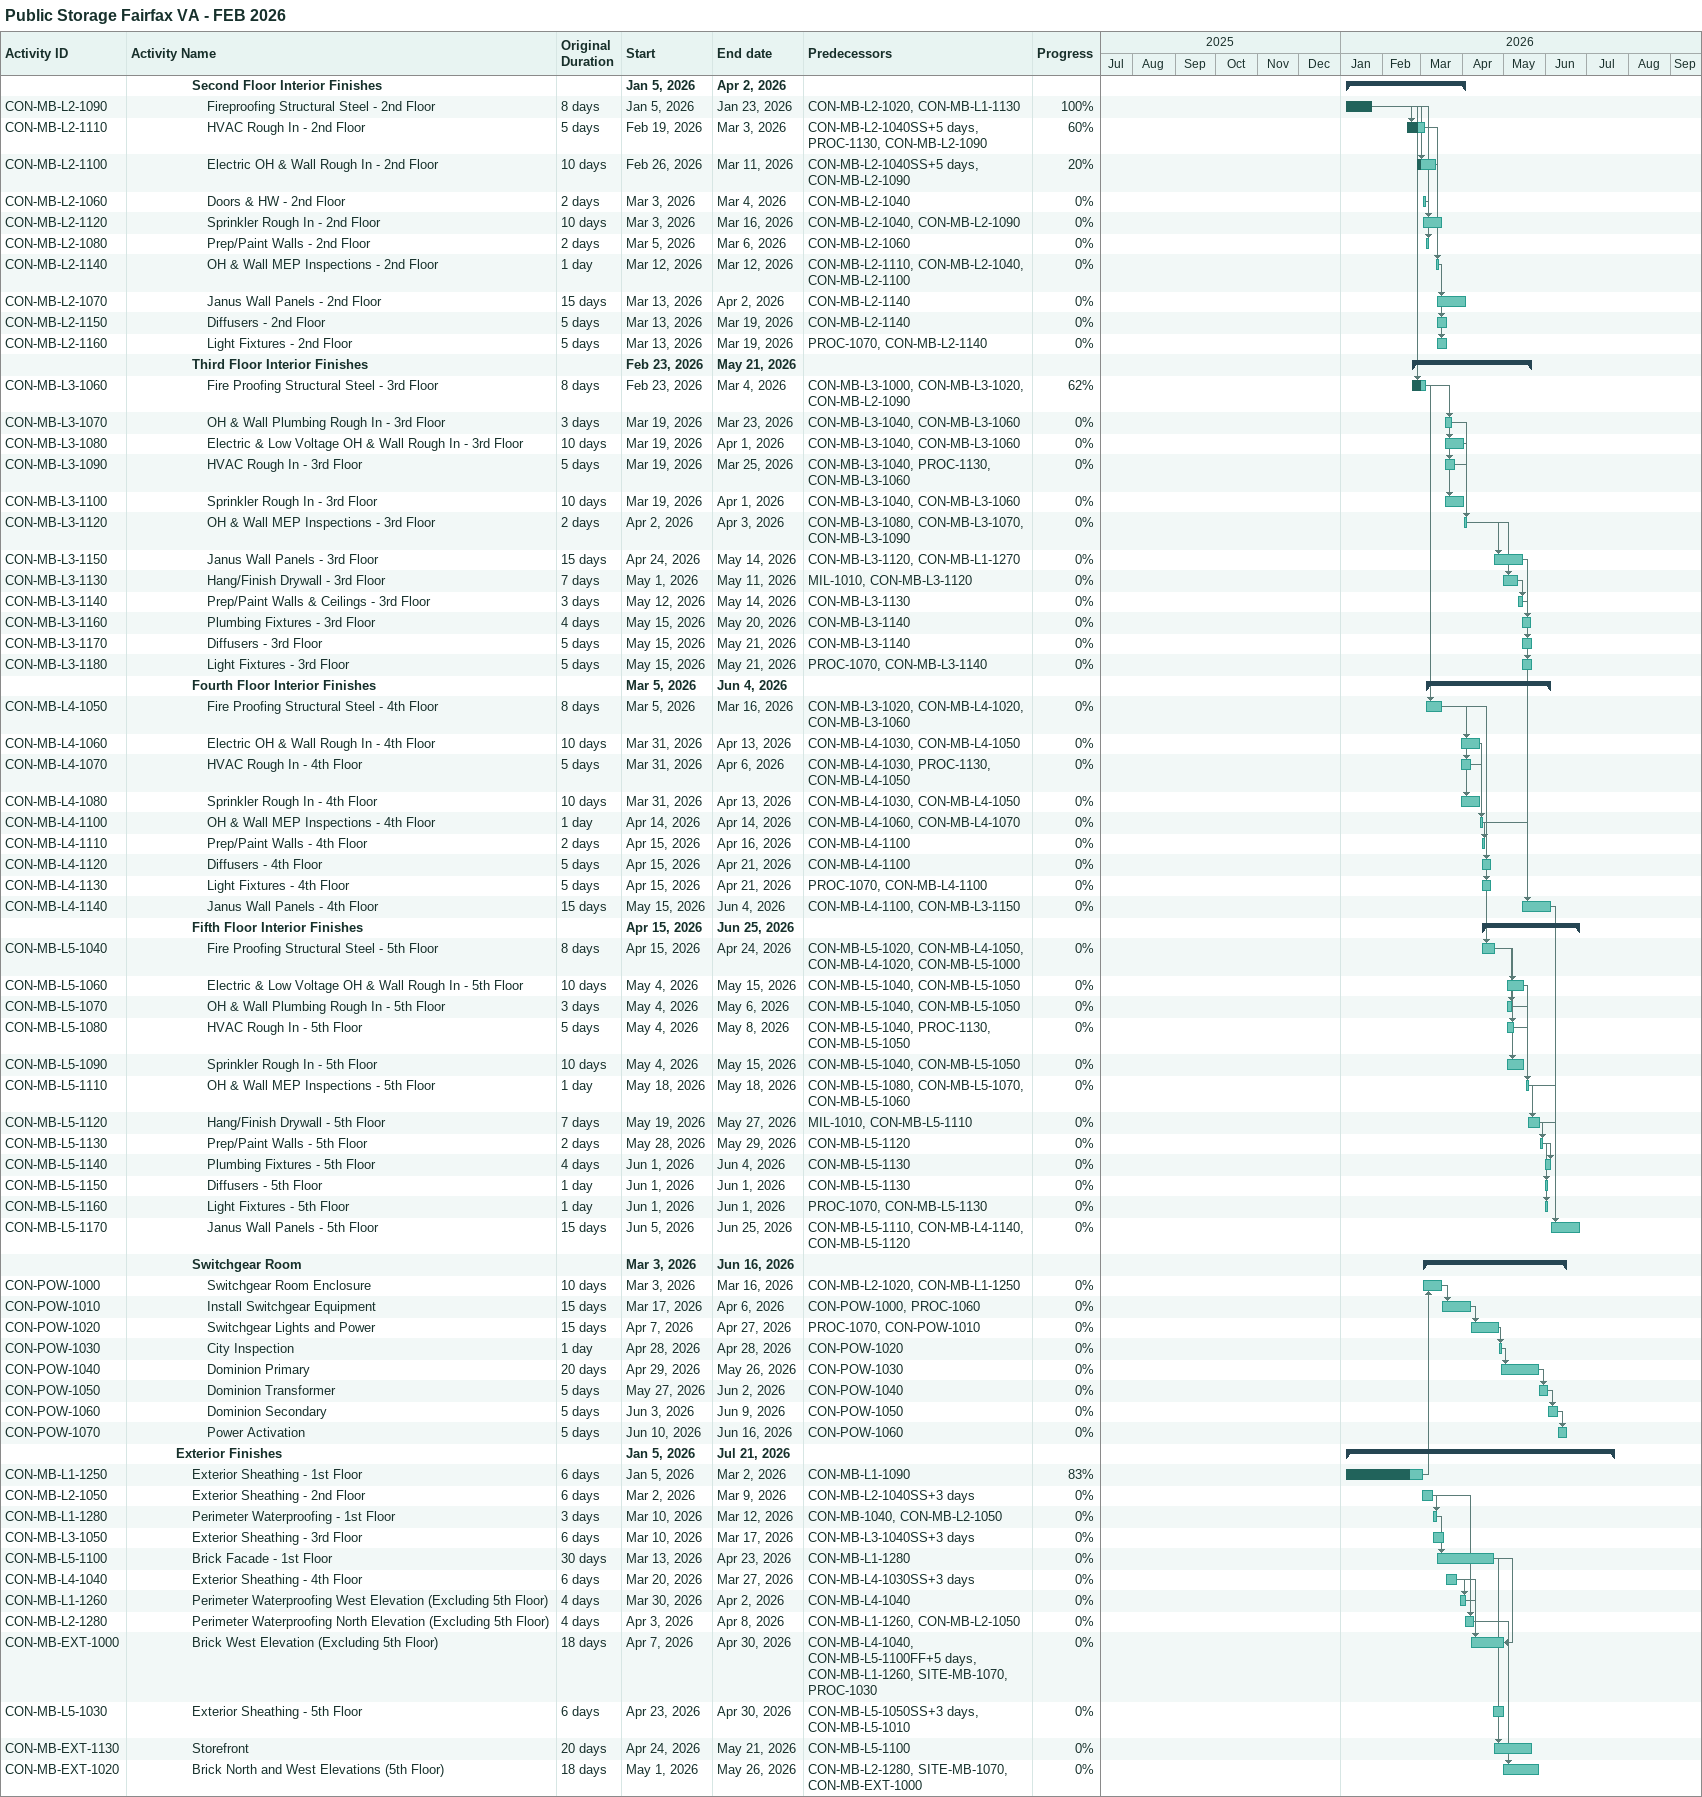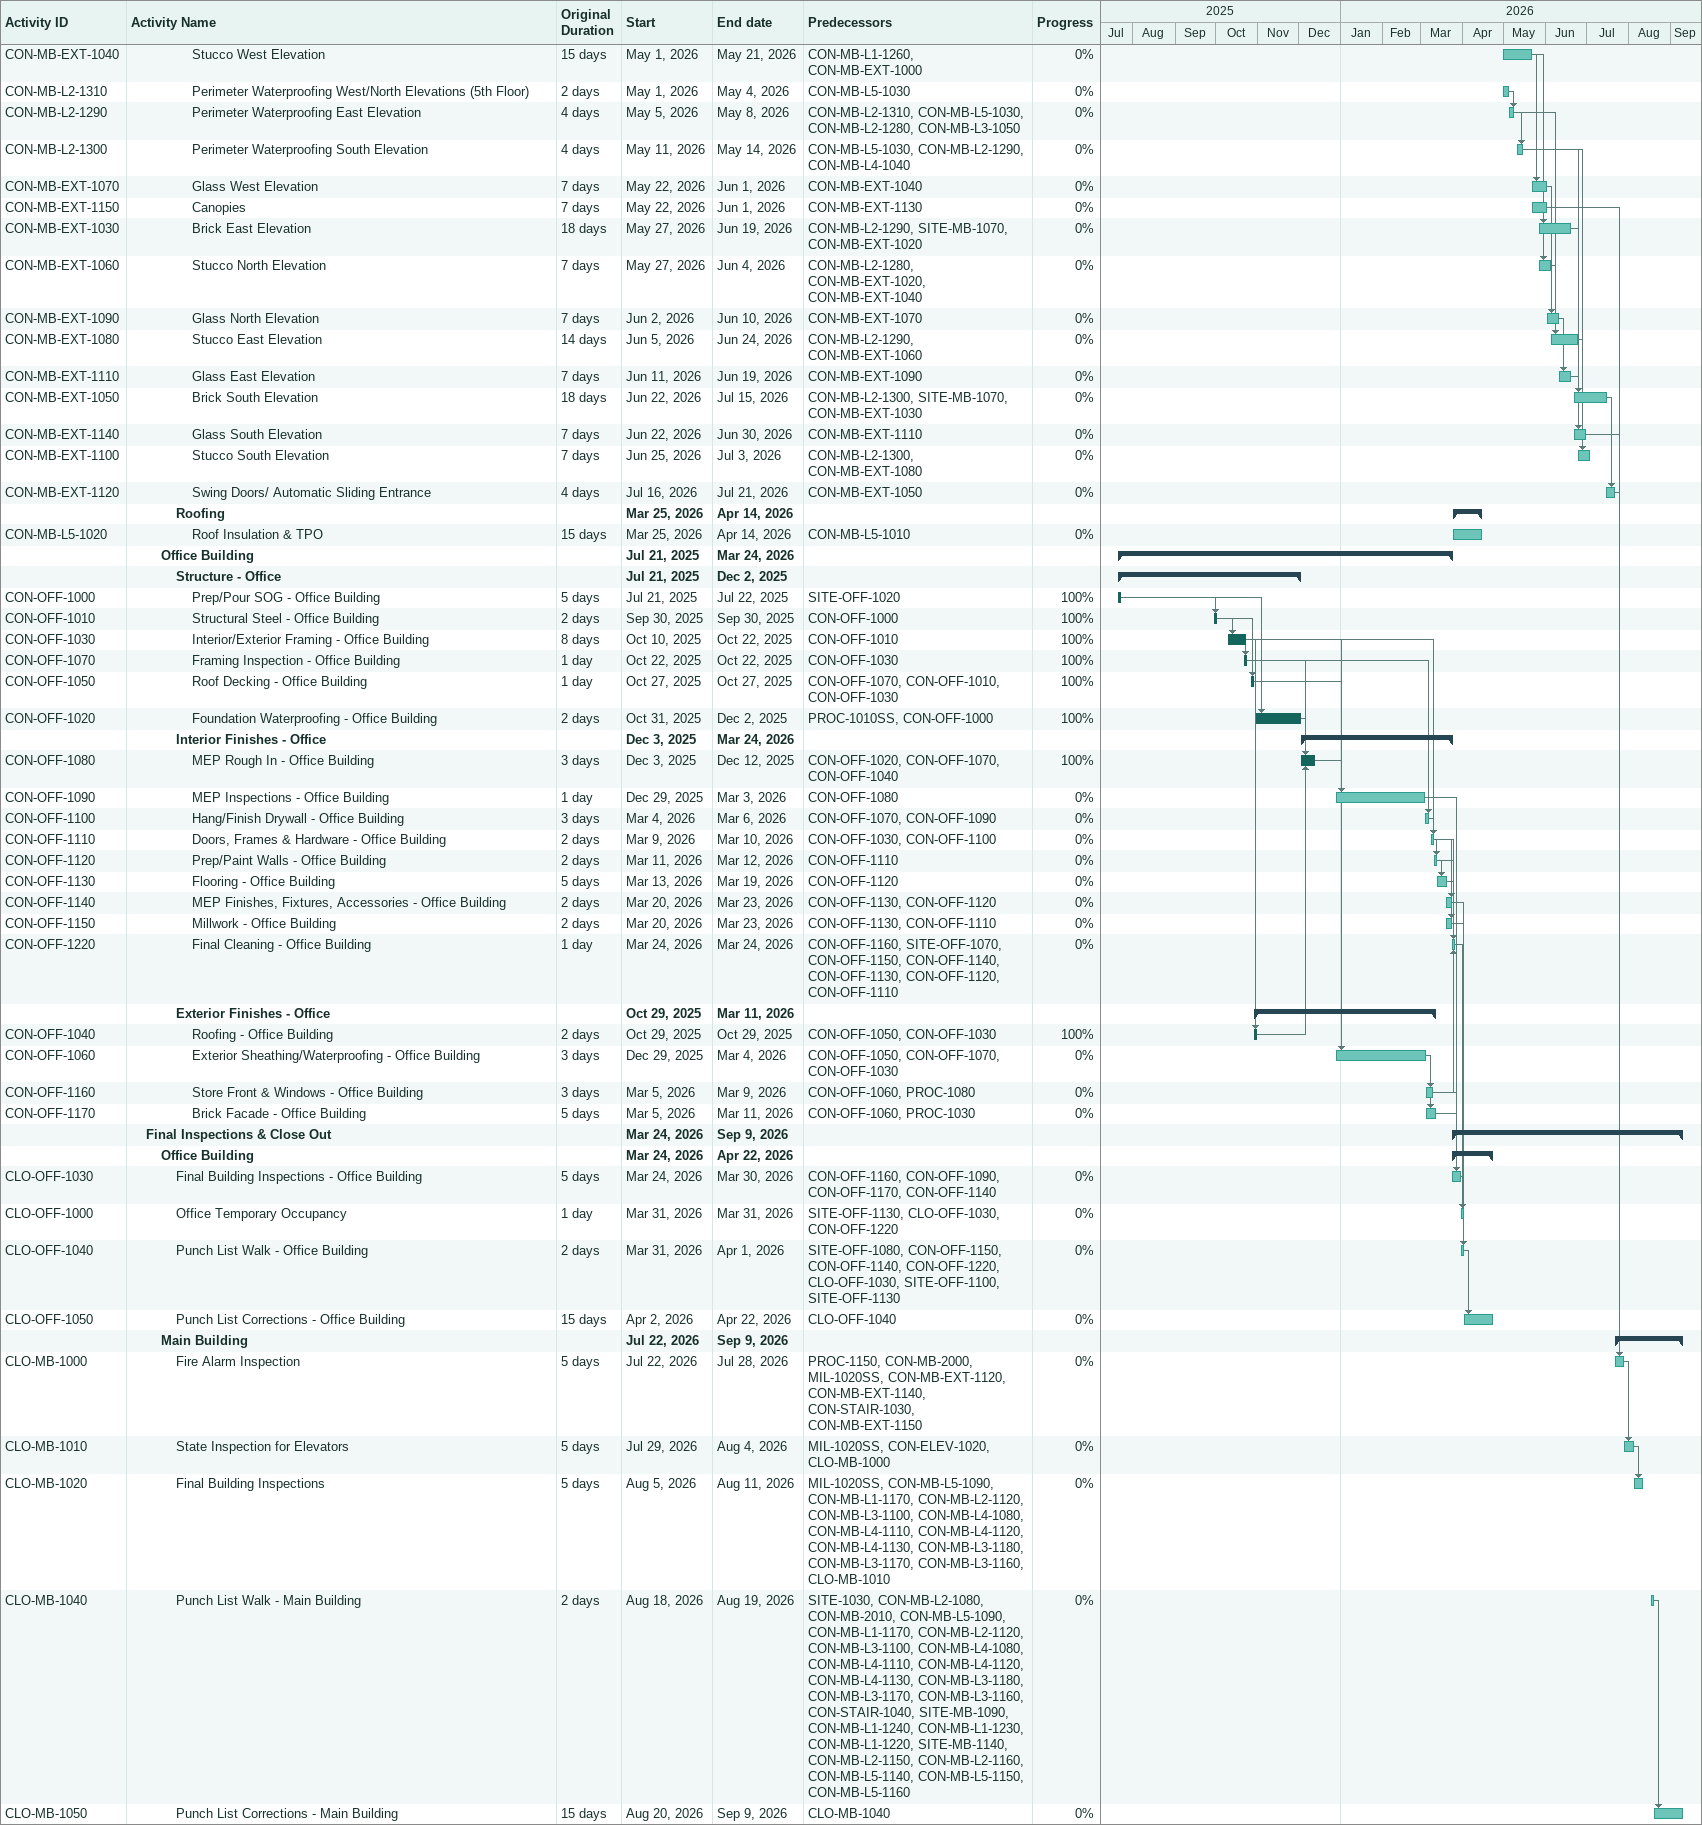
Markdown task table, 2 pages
Public Storage Fairfax VA - FEB 2026

| ID | Level | Task | Original duration | Start | Finish | Predecessors | % complete |
|---|---|---|---|---|---|---|---|
|  | 5 | **Second Floor Interior Finishes** |  | 2026-01-05 | 2026-04-02 |  |  |
| CON-MB-L2-1090 | 6 | Fireproofing Structural Steel - 2nd Floor | 8d | 2026-01-05 | 2026-01-23 | CON-MB-L2-1020, CON-MB-L1-1130 | 100 |
| CON-MB-L2-1110 | 6 | HVAC Rough In - 2nd Floor | 5d | 2026-02-19 | 2026-03-03 | CON-MB-L2-1040SS+5d, PROC-1130, CON-MB-L2-1090 | 60 |
| CON-MB-L2-1100 | 6 | Electric OH & Wall Rough In - 2nd Floor | 10d | 2026-02-26 | 2026-03-11 | CON-MB-L2-1040SS+5d, CON-MB-L2-1090 | 20 |
| CON-MB-L2-1060 | 6 | Doors & HW - 2nd Floor | 2d | 2026-03-03 | 2026-03-04 | CON-MB-L2-1040 | 0 |
| CON-MB-L2-1120 | 6 | Sprinkler Rough In - 2nd Floor | 10d | 2026-03-03 | 2026-03-16 | CON-MB-L2-1040, CON-MB-L2-1090 | 0 |
| CON-MB-L2-1080 | 6 | Prep/Paint Walls - 2nd Floor | 2d | 2026-03-05 | 2026-03-06 | CON-MB-L2-1060 | 0 |
| CON-MB-L2-1140 | 6 | OH & Wall MEP Inspections - 2nd Floor | 1d | 2026-03-12 | 2026-03-12 | CON-MB-L2-1110, CON-MB-L2-1040, CON-MB-L2-1100 | 0 |
| CON-MB-L2-1070 | 6 | Janus Wall Panels - 2nd Floor | 15d | 2026-03-13 | 2026-04-02 | CON-MB-L2-1140 | 0 |
| CON-MB-L2-1150 | 6 | Diffusers - 2nd Floor | 5d | 2026-03-13 | 2026-03-19 | CON-MB-L2-1140 | 0 |
| CON-MB-L2-1160 | 6 | Light Fixtures - 2nd Floor | 5d | 2026-03-13 | 2026-03-19 | PROC-1070, CON-MB-L2-1140 | 0 |
|  | 5 | **Third Floor Interior Finishes** |  | 2026-02-23 | 2026-05-21 |  |  |
| CON-MB-L3-1060 | 6 | Fire Proofing Structural Steel - 3rd Floor | 8d | 2026-02-23 | 2026-03-04 | CON-MB-L3-1000, CON-MB-L3-1020, CON-MB-L2-1090 | 62 |
| CON-MB-L3-1070 | 6 | OH & Wall Plumbing Rough In - 3rd Floor | 3d | 2026-03-19 | 2026-03-23 | CON-MB-L3-1040, CON-MB-L3-1060 | 0 |
| CON-MB-L3-1080 | 6 | Electric & Low Voltage OH & Wall Rough In - 3rd Floor | 10d | 2026-03-19 | 2026-04-01 | CON-MB-L3-1040, CON-MB-L3-1060 | 0 |
| CON-MB-L3-1090 | 6 | HVAC Rough In - 3rd Floor | 5d | 2026-03-19 | 2026-03-25 | CON-MB-L3-1040, PROC-1130, CON-MB-L3-1060 | 0 |
| CON-MB-L3-1100 | 6 | Sprinkler Rough In - 3rd Floor | 10d | 2026-03-19 | 2026-04-01 | CON-MB-L3-1040, CON-MB-L3-1060 | 0 |
| CON-MB-L3-1120 | 6 | OH & Wall MEP Inspections - 3rd Floor | 2d | 2026-04-02 | 2026-04-03 | CON-MB-L3-1080, CON-MB-L3-1070, CON-MB-L3-1090 | 0 |
| CON-MB-L3-1150 | 6 | Janus Wall Panels - 3rd Floor | 15d | 2026-04-24 | 2026-05-14 | CON-MB-L3-1120, CON-MB-L1-1270 | 0 |
| CON-MB-L3-1130 | 6 | Hang/Finish Drywall - 3rd Floor | 7d | 2026-05-01 | 2026-05-11 | MIL-1010, CON-MB-L3-1120 | 0 |
| CON-MB-L3-1140 | 6 | Prep/Paint Walls & Ceilings - 3rd Floor | 3d | 2026-05-12 | 2026-05-14 | CON-MB-L3-1130 | 0 |
| CON-MB-L3-1160 | 6 | Plumbing Fixtures - 3rd Floor | 4d | 2026-05-15 | 2026-05-20 | CON-MB-L3-1140 | 0 |
| CON-MB-L3-1170 | 6 | Diffusers - 3rd Floor | 5d | 2026-05-15 | 2026-05-21 | CON-MB-L3-1140 | 0 |
| CON-MB-L3-1180 | 6 | Light Fixtures - 3rd Floor | 5d | 2026-05-15 | 2026-05-21 | PROC-1070, CON-MB-L3-1140 | 0 |
|  | 5 | **Fourth Floor Interior Finishes** |  | 2026-03-05 | 2026-06-04 |  |  |
| CON-MB-L4-1050 | 6 | Fire Proofing Structural Steel - 4th Floor | 8d | 2026-03-05 | 2026-03-16 | CON-MB-L3-1020, CON-MB-L4-1020, CON-MB-L3-1060 | 0 |
| CON-MB-L4-1060 | 6 | Electric OH & Wall Rough In - 4th Floor | 10d | 2026-03-31 | 2026-04-13 | CON-MB-L4-1030, CON-MB-L4-1050 | 0 |
| CON-MB-L4-1070 | 6 | HVAC Rough In - 4th Floor | 5d | 2026-03-31 | 2026-04-06 | CON-MB-L4-1030, PROC-1130, CON-MB-L4-1050 | 0 |
| CON-MB-L4-1080 | 6 | Sprinkler Rough In - 4th Floor | 10d | 2026-03-31 | 2026-04-13 | CON-MB-L4-1030, CON-MB-L4-1050 | 0 |
| CON-MB-L4-1100 | 6 | OH & Wall MEP Inspections - 4th Floor | 1d | 2026-04-14 | 2026-04-14 | CON-MB-L4-1060, CON-MB-L4-1070 | 0 |
| CON-MB-L4-1110 | 6 | Prep/Paint Walls - 4th Floor | 2d | 2026-04-15 | 2026-04-16 | CON-MB-L4-1100 | 0 |
| CON-MB-L4-1120 | 6 | Diffusers - 4th Floor | 5d | 2026-04-15 | 2026-04-21 | CON-MB-L4-1100 | 0 |
| CON-MB-L4-1130 | 6 | Light Fixtures - 4th Floor | 5d | 2026-04-15 | 2026-04-21 | PROC-1070, CON-MB-L4-1100 | 0 |
| CON-MB-L4-1140 | 6 | Janus Wall Panels - 4th Floor | 15d | 2026-05-15 | 2026-06-04 | CON-MB-L4-1100, CON-MB-L3-1150 | 0 |
|  | 5 | **Fifth Floor Interior Finishes** |  | 2026-04-15 | 2026-06-25 |  |  |
| CON-MB-L5-1040 | 6 | Fire Proofing Structural Steel - 5th Floor | 8d | 2026-04-15 | 2026-04-24 | CON-MB-L5-1020, CON-MB-L4-1050, CON-MB-L4-1020, CON-MB-L5-1000 | 0 |
| CON-MB-L5-1060 | 6 | Electric & Low Voltage OH & Wall Rough In - 5th Floor | 10d | 2026-05-04 | 2026-05-15 | CON-MB-L5-1040, CON-MB-L5-1050 | 0 |
| CON-MB-L5-1070 | 6 | OH & Wall Plumbing Rough In - 5th Floor | 3d | 2026-05-04 | 2026-05-06 | CON-MB-L5-1040, CON-MB-L5-1050 | 0 |
| CON-MB-L5-1080 | 6 | HVAC Rough In - 5th Floor | 5d | 2026-05-04 | 2026-05-08 | CON-MB-L5-1040, PROC-1130, CON-MB-L5-1050 | 0 |
| CON-MB-L5-1090 | 6 | Sprinkler Rough In - 5th Floor | 10d | 2026-05-04 | 2026-05-15 | CON-MB-L5-1040, CON-MB-L5-1050 | 0 |
| CON-MB-L5-1110 | 6 | OH & Wall MEP Inspections - 5th Floor | 1d | 2026-05-18 | 2026-05-18 | CON-MB-L5-1080, CON-MB-L5-1070, CON-MB-L5-1060 | 0 |
| CON-MB-L5-1120 | 6 | Hang/Finish Drywall - 5th Floor | 7d | 2026-05-19 | 2026-05-27 | MIL-1010, CON-MB-L5-1110 | 0 |
| CON-MB-L5-1130 | 6 | Prep/Paint Walls - 5th Floor | 2d | 2026-05-28 | 2026-05-29 | CON-MB-L5-1120 | 0 |
| CON-MB-L5-1140 | 6 | Plumbing Fixtures - 5th Floor | 4d | 2026-06-01 | 2026-06-04 | CON-MB-L5-1130 | 0 |
| CON-MB-L5-1150 | 6 | Diffusers - 5th Floor | 1d | 2026-06-01 | 2026-06-01 | CON-MB-L5-1130 | 0 |
| CON-MB-L5-1160 | 6 | Light Fixtures - 5th Floor | 1d | 2026-06-01 | 2026-06-01 | PROC-1070, CON-MB-L5-1130 | 0 |
| CON-MB-L5-1170 | 6 | Janus Wall Panels - 5th Floor | 15d | 2026-06-05 | 2026-06-25 | CON-MB-L5-1110, CON-MB-L4-1140, CON-MB-L5-1120 | 0 |
|  | 5 | **Switchgear Room** |  | 2026-03-03 | 2026-06-16 |  |  |
| CON-POW-1000 | 6 | Switchgear Room Enclosure | 10d | 2026-03-03 | 2026-03-16 | CON-MB-L2-1020, CON-MB-L1-1250 | 0 |
| CON-POW-1010 | 6 | Install Switchgear Equipment | 15d | 2026-03-17 | 2026-04-06 | CON-POW-1000, PROC-1060 | 0 |
| CON-POW-1020 | 6 | Switchgear Lights and Power | 15d | 2026-04-07 | 2026-04-27 | PROC-1070, CON-POW-1010 | 0 |
| CON-POW-1030 | 6 | City Inspection | 1d | 2026-04-28 | 2026-04-28 | CON-POW-1020 | 0 |
| CON-POW-1040 | 6 | Dominion Primary | 20d | 2026-04-29 | 2026-05-26 | CON-POW-1030 | 0 |
| CON-POW-1050 | 6 | Dominion Transformer | 5d | 2026-05-27 | 2026-06-02 | CON-POW-1040 | 0 |
| CON-POW-1060 | 6 | Dominion Secondary | 5d | 2026-06-03 | 2026-06-09 | CON-POW-1050 | 0 |
| CON-POW-1070 | 6 | Power Activation | 5d | 2026-06-10 | 2026-06-16 | CON-POW-1060 | 0 |
|  | 4 | **Exterior Finishes** |  | 2026-01-05 | 2026-07-21 |  |  |
| CON-MB-L1-1250 | 5 | Exterior Sheathing - 1st Floor | 6d | 2026-01-05 | 2026-03-02 | CON-MB-L1-1090 | 83 |
| CON-MB-L2-1050 | 5 | Exterior Sheathing - 2nd Floor | 6d | 2026-03-02 | 2026-03-09 | CON-MB-L2-1040SS+3d | 0 |
| CON-MB-L1-1280 | 5 | Perimeter Waterproofing - 1st Floor | 3d | 2026-03-10 | 2026-03-12 | CON-MB-1040, CON-MB-L2-1050 | 0 |
| CON-MB-L3-1050 | 5 | Exterior Sheathing - 3rd Floor | 6d | 2026-03-10 | 2026-03-17 | CON-MB-L3-1040SS+3d | 0 |
| CON-MB-L5-1100 | 5 | Brick Facade - 1st Floor | 30d | 2026-03-13 | 2026-04-23 | CON-MB-L1-1280 | 0 |
| CON-MB-L4-1040 | 5 | Exterior Sheathing - 4th Floor | 6d | 2026-03-20 | 2026-03-27 | CON-MB-L4-1030SS+3d | 0 |
| CON-MB-L1-1260 | 5 | Perimeter Waterproofing West Elevation (Excluding 5th Floor) | 4d | 2026-03-30 | 2026-04-02 | CON-MB-L4-1040 | 0 |
| CON-MB-L2-1280 | 5 | Perimeter Waterproofing North Elevation (Excluding 5th Floor) | 4d | 2026-04-03 | 2026-04-08 | CON-MB-L1-1260, CON-MB-L2-1050 | 0 |
| CON-MB-EXT-1000 | 5 | Brick West Elevation (Excluding 5th Floor) | 18d | 2026-04-07 | 2026-04-30 | CON-MB-L4-1040, CON-MB-L5-1100FF+5d, CON-MB-L1-1260, SITE-MB-1070, PROC-1030 | 0 |
| CON-MB-L5-1030 | 5 | Exterior Sheathing - 5th Floor | 6d | 2026-04-23 | 2026-04-30 | CON-MB-L5-1050SS+3d, CON-MB-L5-1010 | 0 |
| CON-MB-EXT-1130 | 5 | Storefront | 20d | 2026-04-24 | 2026-05-21 | CON-MB-L5-1100 | 0 |
| CON-MB-EXT-1020 | 5 | Brick North and West Elevations (5th Floor) | 18d | 2026-05-01 | 2026-05-26 | CON-MB-L2-1280, SITE-MB-1070, CON-MB-EXT-1000 | 0 |
| CON-MB-EXT-1040 | 5 | Stucco West Elevation | 15d | 2026-05-01 | 2026-05-21 | CON-MB-L1-1260, CON-MB-EXT-1000 | 0 |
| CON-MB-L2-1310 | 5 | Perimeter Waterproofing West/North Elevations (5th Floor) | 2d | 2026-05-01 | 2026-05-04 | CON-MB-L5-1030 | 0 |
| CON-MB-L2-1290 | 5 | Perimeter Waterproofing East Elevation | 4d | 2026-05-05 | 2026-05-08 | CON-MB-L2-1310, CON-MB-L5-1030, CON-MB-L2-1280, CON-MB-L3-1050 | 0 |
| CON-MB-L2-1300 | 5 | Perimeter Waterproofing South Elevation | 4d | 2026-05-11 | 2026-05-14 | CON-MB-L5-1030, CON-MB-L2-1290, CON-MB-L4-1040 | 0 |
| CON-MB-EXT-1070 | 5 | Glass West Elevation | 7d | 2026-05-22 | 2026-06-01 | CON-MB-EXT-1040 | 0 |
| CON-MB-EXT-1150 | 5 | Canopies | 7d | 2026-05-22 | 2026-06-01 | CON-MB-EXT-1130 | 0 |
| CON-MB-EXT-1030 | 5 | Brick East Elevation | 18d | 2026-05-27 | 2026-06-19 | CON-MB-L2-1290, SITE-MB-1070, CON-MB-EXT-1020 | 0 |
| CON-MB-EXT-1060 | 5 | Stucco North Elevation | 7d | 2026-05-27 | 2026-06-04 | CON-MB-L2-1280, CON-MB-EXT-1020, CON-MB-EXT-1040 | 0 |
| CON-MB-EXT-1090 | 5 | Glass North Elevation | 7d | 2026-06-02 | 2026-06-10 | CON-MB-EXT-1070 | 0 |
| CON-MB-EXT-1080 | 5 | Stucco East Elevation | 14d | 2026-06-05 | 2026-06-24 | CON-MB-L2-1290, CON-MB-EXT-1060 | 0 |
| CON-MB-EXT-1110 | 5 | Glass East Elevation | 7d | 2026-06-11 | 2026-06-19 | CON-MB-EXT-1090 | 0 |
| CON-MB-EXT-1050 | 5 | Brick South Elevation | 18d | 2026-06-22 | 2026-07-15 | CON-MB-L2-1300, SITE-MB-1070, CON-MB-EXT-1030 | 0 |
| CON-MB-EXT-1140 | 5 | Glass South Elevation | 7d | 2026-06-22 | 2026-06-30 | CON-MB-EXT-1110 | 0 |
| CON-MB-EXT-1100 | 5 | Stucco South Elevation | 7d | 2026-06-25 | 2026-07-03 | CON-MB-L2-1300, CON-MB-EXT-1080 | 0 |
| CON-MB-EXT-1120 | 5 | Swing Doors/ Automatic Sliding Entrance | 4d | 2026-07-16 | 2026-07-21 | CON-MB-EXT-1050 | 0 |
|  | 4 | **Roofing** |  | 2026-03-25 | 2026-04-14 |  |  |
| CON-MB-L5-1020 | 5 | Roof Insulation & TPO | 15d | 2026-03-25 | 2026-04-14 | CON-MB-L5-1010 | 0 |
|  | 3 | **Office Building** |  | 2025-07-21 | 2026-03-24 |  |  |
|  | 4 | **Structure - Office** |  | 2025-07-21 | 2025-12-02 |  |  |
| CON-OFF-1000 | 5 | Prep/Pour SOG - Office Building | 5d | 2025-07-21 | 2025-07-22 | SITE-OFF-1020 | 100 |
| CON-OFF-1010 | 5 | Structural Steel - Office Building | 2d | 2025-09-30 | 2025-09-30 | CON-OFF-1000 | 100 |
| CON-OFF-1030 | 5 | Interior/Exterior Framing - Office Building | 8d | 2025-10-10 | 2025-10-22 | CON-OFF-1010 | 100 |
| CON-OFF-1070 | 5 | Framing Inspection - Office Building | 1d | 2025-10-22 | 2025-10-22 | CON-OFF-1030 | 100 |
| CON-OFF-1050 | 5 | Roof Decking - Office Building | 1d | 2025-10-27 | 2025-10-27 | CON-OFF-1070, CON-OFF-1010, CON-OFF-1030 | 100 |
| CON-OFF-1020 | 5 | Foundation Waterproofing - Office Building | 2d | 2025-10-31 | 2025-12-02 | PROC-1010SS, CON-OFF-1000 | 100 |
|  | 4 | **Interior Finishes - Office** |  | 2025-12-03 | 2026-03-24 |  |  |
| CON-OFF-1080 | 5 | MEP Rough In - Office Building | 3d | 2025-12-03 | 2025-12-12 | CON-OFF-1020, CON-OFF-1070, CON-OFF-1040 | 100 |
| CON-OFF-1090 | 5 | MEP Inspections - Office Building | 1d | 2025-12-29 | 2026-03-03 | CON-OFF-1080 | 0 |
| CON-OFF-1100 | 5 | Hang/Finish Drywall - Office Building | 3d | 2026-03-04 | 2026-03-06 | CON-OFF-1070, CON-OFF-1090 | 0 |
| CON-OFF-1110 | 5 | Doors, Frames & Hardware - Office Building | 2d | 2026-03-09 | 2026-03-10 | CON-OFF-1030, CON-OFF-1100 | 0 |
| CON-OFF-1120 | 5 | Prep/Paint Walls - Office Building | 2d | 2026-03-11 | 2026-03-12 | CON-OFF-1110 | 0 |
| CON-OFF-1130 | 5 | Flooring - Office Building | 5d | 2026-03-13 | 2026-03-19 | CON-OFF-1120 | 0 |
| CON-OFF-1140 | 5 | MEP Finishes, Fixtures, Accessories - Office Building | 2d | 2026-03-20 | 2026-03-23 | CON-OFF-1130, CON-OFF-1120 | 0 |
| CON-OFF-1150 | 5 | Millwork - Office Building | 2d | 2026-03-20 | 2026-03-23 | CON-OFF-1130, CON-OFF-1110 | 0 |
| CON-OFF-1220 | 5 | Final Cleaning - Office Building | 1d | 2026-03-24 | 2026-03-24 | CON-OFF-1160, SITE-OFF-1070, CON-OFF-1150, CON-OFF-1140, CON-OFF-1130, CON-OFF-1120, CON-OFF-1110 | 0 |
|  | 4 | **Exterior Finishes - Office** |  | 2025-10-29 | 2026-03-11 |  |  |
| CON-OFF-1040 | 5 | Roofing - Office Building | 2d | 2025-10-29 | 2025-10-29 | CON-OFF-1050, CON-OFF-1030 | 100 |
| CON-OFF-1060 | 5 | Exterior Sheathing/Waterproofing - Office Building | 3d | 2025-12-29 | 2026-03-04 | CON-OFF-1050, CON-OFF-1070, CON-OFF-1030 | 0 |
| CON-OFF-1160 | 5 | Store Front & Windows - Office Building | 3d | 2026-03-05 | 2026-03-09 | CON-OFF-1060, PROC-1080 | 0 |
| CON-OFF-1170 | 5 | Brick Facade - Office Building | 5d | 2026-03-05 | 2026-03-11 | CON-OFF-1060, PROC-1030 | 0 |
|  | 2 | **Final Inspections & Close Out** |  | 2026-03-24 | 2026-09-09 |  |  |
|  | 3 | **Office Building** |  | 2026-03-24 | 2026-04-22 |  |  |
| CLO-OFF-1030 | 4 | Final Building Inspections - Office Building | 5d | 2026-03-24 | 2026-03-30 | CON-OFF-1160, CON-OFF-1090, CON-OFF-1170, CON-OFF-1140 | 0 |
| CLO-OFF-1000 | 4 | Office Temporary Occupancy | 1d | 2026-03-31 | 2026-03-31 | SITE-OFF-1130, CLO-OFF-1030, CON-OFF-1220 | 0 |
| CLO-OFF-1040 | 4 | Punch List Walk - Office Building | 2d | 2026-03-31 | 2026-04-01 | SITE-OFF-1080, CON-OFF-1150, CON-OFF-1140, CON-OFF-1220, CLO-OFF-1030, SITE-OFF-1100, SITE-OFF-1130 | 0 |
| CLO-OFF-1050 | 4 | Punch List Corrections - Office Building | 15d | 2026-04-02 | 2026-04-22 | CLO-OFF-1040 | 0 |
|  | 3 | **Main Building** |  | 2026-07-22 | 2026-09-09 |  |  |
| CLO-MB-1000 | 4 | Fire Alarm Inspection | 5d | 2026-07-22 | 2026-07-28 | PROC-1150, CON-MB-2000, MIL-1020SS, CON-MB-EXT-1120, CON-MB-EXT-1140, CON-STAIR-1030, CON-MB-EXT-1150 | 0 |
| CLO-MB-1010 | 4 | State Inspection for Elevators | 5d | 2026-07-29 | 2026-08-04 | MIL-1020SS, CON-ELEV-1020, CLO-MB-1000 | 0 |
| CLO-MB-1020 | 4 | Final Building Inspections | 5d | 2026-08-05 | 2026-08-11 | MIL-1020SS, CON-MB-L5-1090, CON-MB-L1-1170, CON-MB-L2-1120, CON-MB-L3-1100, CON-MB-L4-1080, CON-MB-L4-1110, CON-MB-L4-1120, CON-MB-L4-1130, CON-MB-L3-1180, CON-MB-L3-1170, CON-MB-L3-1160, CLO-MB-1010 | 0 |
| CLO-MB-1040 | 4 | Punch List Walk - Main Building | 2d | 2026-08-18 | 2026-08-19 | SITE-1030, CON-MB-L2-1080, CON-MB-2010, CON-MB-L5-1090, CON-MB-L1-1170, CON-MB-L2-1120, CON-MB-L3-1100, CON-MB-L4-1080, CON-MB-L4-1110, CON-MB-L4-1120, CON-MB-L4-1130, CON-MB-L3-1180, CON-MB-L3-1170, CON-MB-L3-1160, CON-STAIR-1040, SITE-MB-1090, CON-MB-L1-1240, CON-MB-L1-1230, CON-MB-L1-1220, SITE-MB-1140, CON-MB-L2-1150, CON-MB-L2-1160, CON-MB-L5-1140, CON-MB-L5-1150, CON-MB-L5-1160 | 0 |
| CLO-MB-1050 | 4 | Punch List Corrections - Main Building | 15d | 2026-08-20 | 2026-09-09 | CLO-MB-1040 | 0 |
